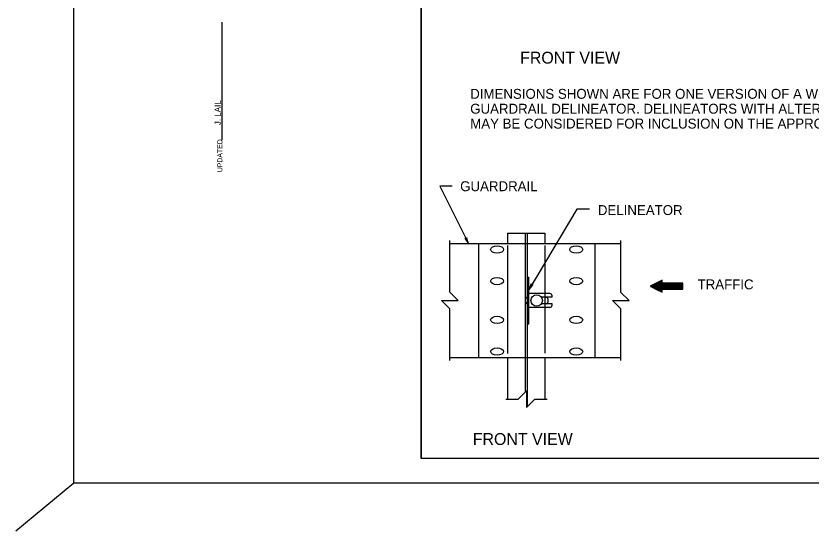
# Model space of a CAD drawing. Extents: x 998.8 to 1037.2, y 999 to 1023.1.
# Drawn here: x 998.83 to 1014.86, y 999.03 to 1009.42 of the extents above; entities that cross this region are included whole.
import ezdxf

# ---------------------------------------------------------------- set-up
doc = ezdxf.new("R2010")
doc.units = 0
for name, color, linetype in [('Level 1', 7, 'Continuous'), ('Level 10', 7, 'Continuous'), ('Level 11', 7, 'Continuous'), ('Level 14', 7, 'Continuous'), ('Level 15', 7, 'Continuous'), ('SB_PL_INFOSTD_PT', 7, 'Continuous')]:
    doc.layers.add(name, color=color, linetype=linetype)

msp = doc.modelspace()

# ---------------------------------------------------------------- linework, layer by layer
at = {"layer": 'Level 1'}
for p, q in [((1007.624, 1005.989), (1007.374, 1005.989)), ((1007.374, 1005.989), (1007.954, 1004.832)), ((1010.14, 1005.528), (1009.17, 1003.902)), ((1010.39, 1005.528), (1010.14, 1005.528)), ((1008.742, 1005.043), (1009.492, 1005.043)), ((1008.742, 1005.043), (1008.742, 1004.832)), ((1009.099, 1005.043), (1009.099, 1001.836)), ((1009.135, 1005.043), (1009.135, 1001.538)), ((1009.492, 1005.043), (1009.492, 1004.832)), ((1007.576, 1004.832), (1011.024, 1004.832)), ((1008.156, 1004.832), (1008.156, 1002.535)), ((1008.742, 1004.792), (1008.742, 1002.613)), ((1009.492, 1004.796), (1009.492, 1002.621)), ((1010.5, 1004.832), (1010.5, 1002.535)), ((1009.151, 1003.216), (1009.151, 1004.151)), ((1009.151, 1004.151), (1009.17, 1004.151)), ((1009.17, 1003.216), (1009.17, 1004.151)), ((1009.591, 1003.824), (1009.17, 1003.824)), ((1009.638, 1003.748), (1009.423, 1003.748)), ((1009.638, 1003.748), (1009.638, 1003.777)), ((1009.638, 1003.619), (1009.423, 1003.619)), ((1009.638, 1003.59), (1009.638, 1003.619)), ((1009.591, 1003.543), (1009.17, 1003.543)), ((1009.151, 1003.216), (1009.17, 1003.216)), ((1007.576, 1002.535), (1011.024, 1002.535)), ((1008.742, 1002.535), (1008.742, 1001.694)), ((1009.492, 1002.535), (1009.492, 1001.694))]:
    msp.add_line(p, q, dxfattribs=at)
for points in [[(1007.576, 1002.472), (1007.576, 1003.518), (1007.41, 1003.684), (1007.743, 1003.684), (1007.576, 1003.851), (1007.576, 1004.894)], [(1011.024, 1002.472), (1011.024, 1003.514), (1010.857, 1003.681), (1011.191, 1003.681), (1011.024, 1003.848), (1011.024, 1004.894)], [(1011.802, 1004.064), (1011.855, 1004.064)], [(1011.814, 1004.07), (1011.855, 1004.07)], [(1011.826, 1004.076), (1011.855, 1004.076)], [(1011.838, 1004.082), (1011.855, 1004.082)], [(1011.85, 1004.088), (1011.855, 1004.088)], [(1011.621, 1003.969), (1012.274, 1003.969)], [(1011.623, 1003.975), (1012.274, 1003.975)], [(1011.633, 1003.963), (1012.274, 1003.963)], [(1011.633, 1003.963), (1012.274, 1003.963)], [(1011.635, 1003.981), (1012.274, 1003.981)], [(1011.645, 1003.957), (1012.274, 1003.957)], [(1011.647, 1003.987), (1012.274, 1003.987)], [(1011.657, 1003.951), (1012.274, 1003.951)], [(1011.659, 1003.993), (1012.274, 1003.993)], [(1011.669, 1003.945), (1012.274, 1003.945)], [(1011.671, 1003.998), (1012.274, 1003.998)], [(1011.681, 1003.939), (1012.274, 1003.939)], [(1011.683, 1004.004), (1012.274, 1004.004)], [(1011.693, 1003.933), (1012.274, 1003.933)], [(1011.695, 1004.01), (1012.274, 1004.01)], [(1011.705, 1003.927), (1012.274, 1003.927)], [(1011.707, 1004.016), (1012.274, 1004.016)], [(1011.717, 1003.921), (1012.274, 1003.921)], [(1011.719, 1004.022), (1012.274, 1004.022)], [(1011.729, 1003.915), (1012.274, 1003.915)], [(1011.73, 1004.028), (1012.274, 1004.028)], [(1011.735, 1003.912), (1012.274, 1003.912)], [(1011.742, 1004.034), (1011.855, 1004.034)], [(1011.747, 1003.906), (1011.855, 1003.906)], [(1011.754, 1004.04), (1011.855, 1004.04)], [(1011.754, 1004.04), (1011.855, 1004.04)], [(1011.759, 1003.9), (1011.855, 1003.9)], [(1011.766, 1004.046), (1011.855, 1004.046)], [(1011.778, 1004.052), (1011.855, 1004.052)], [(1011.79, 1004.058), (1011.855, 1004.058)], [(1011.771, 1003.894), (1011.855, 1003.894)], [(1011.783, 1003.888), (1011.855, 1003.888)], [(1011.795, 1003.882), (1011.855, 1003.882)], [(1011.807, 1003.876), (1011.855, 1003.876)], [(1011.819, 1003.87), (1011.855, 1003.87)], [(1011.831, 1003.864), (1011.855, 1003.864)], [(1011.843, 1003.858), (1011.855, 1003.858)], [(1011.855, 1003.852), (1011.855, 1003.852)], [(1008.707, 1001.694), (1008.957, 1001.694), (1009.124, 1001.86), (1009.124, 1001.527), (1009.291, 1001.694), (1009.541, 1001.694)]]:
    msp.add_lwpolyline(points, dxfattribs=at)
msp.add_lwpolyline([(1011.616, 1003.971), (1011.855, 1003.852), (1011.855, 1003.912), (1012.274, 1003.912), (1012.274, 1004.031), (1011.855, 1004.031), (1011.855, 1004.091)], close=True, dxfattribs=at)
msp.add_circle((1009.328, 1003.683), 0.115, dxfattribs=at)
for centre, radius, start, end in [((1007.887, 1004.965), 0.0313, 255.3875, 337.5042), ((1007.604, 1004.657), 0.391, 26.6129, 45.2817), ((1008.303, 1005.007), 0.391, 187.96, 206.6068), ((1007.604, 1004.657), 0.391, 26.6007, 26.6129), ((1008.834, 1004.103), 0.391, 329.169, 347.8378), ((1009.506, 1003.702), 0.391, 130.5162, 149.1629), ((1008.834, 1004.103), 0.391, 329.1568, 329.169), ((1009.246, 1004.03), 0.0313, 197.9436, 280.0603), ((1009.164, 1003.683), 0.0703, 100.8853, 259.1165), ((1009.492, 1003.683), 0.0703, 294.0951, 66.2106), ((1009.591, 1003.777), 0.0468, 0, 90), ((1009.591, 1003.59), 0.0468, 270, 0)]:
    msp.add_arc(centre, radius, start, end, dxfattribs=at)
for centre in [(1008.531, 1004.713), (1010.125, 1004.713), (1008.531, 1004.075), (1010.125, 1004.075), (1008.531, 1003.292), (1010.125, 1003.292), (1008.531, 1002.654), (1010.125, 1002.654)]:
    msp.add_ellipse(centre, major_axis=(-0.131, 0), ratio=0.5549, dxfattribs=at)
at = {"layer": 'Level 10'}
for p in [(1007, 1021.5), (1035.5, 1000.5)]:
    msp.add_line(p, (1007, 1000.5), dxfattribs=at)
at = {"layer": 'Level 11'}
msp.add_lwpolyline([(1007, 1021.5), (1035.5, 1021.5), (1035.5, 1000.5), (1007, 1000.5)], close=True, dxfattribs=at)
at = {"layer": 'Level 14'}
for p, q in [((1000, 1000), (1000, 1022.22)), ((1000, 1000), (998.829, 999.034)), ((1036.36, 1000), (1000, 1000))]:
    msp.add_line(p, q, dxfattribs=at)
at = {"layer": 'Level 15'}
msp.add_line((1002.985, 1006.918), (1002.985, 1009.297), dxfattribs=at)

# ---------------------------------------------------------------- texts
at = {"layer": 'Level 1'}
for s, height, p in [('FRONT VIEW', 0.24, (1008.995, 1008.46)), ('DIMENSIONS SHOWN ARE FOR ONE VERSION OF A WEB-MOUNTED', 0.2, (1007.988, 1007.751)), ('GUARDRAIL DELINEATOR. DELINEATORS WITH ALTERNATE DIMENSIONS', 0.2, (1007.988, 1007.451)), ('MAY BE CONSIDERED FOR INCLUSION ON THE APPROVED PRODUCTS LIST.', 0.2, (1007.988, 1007.151)), ('GUARDRAIL', 0.2, (1007.786, 1005.888)), ('DELINEATOR', 0.2, (1010.562, 1005.407)), ('TRAFFIC', 0.2, (1012.572, 1003.909)), ('FRONT VIEW', 0.24, (1008.04, 1000.77))]:
    msp.add_text(s, height=height, dxfattribs=at).set_placement(p)
at = {"layer": 'Level 15'}
for s, height, p in [('J. LAIL', 0.1212, (1002.959, 1007.218)), ('UPDATED', 0.101, (1002.991, 1006.27))]:
    msp.add_text(s, height=height, rotation=90, dxfattribs=at).set_placement(p)
at = {"layer": 'SB_PL_INFOSTD_PT'}
msp.add_text('CELL:SP', height=0.0005, dxfattribs=at).set_placement((1000.001, 999.999))

doc.saveas('drawing.dxf')
